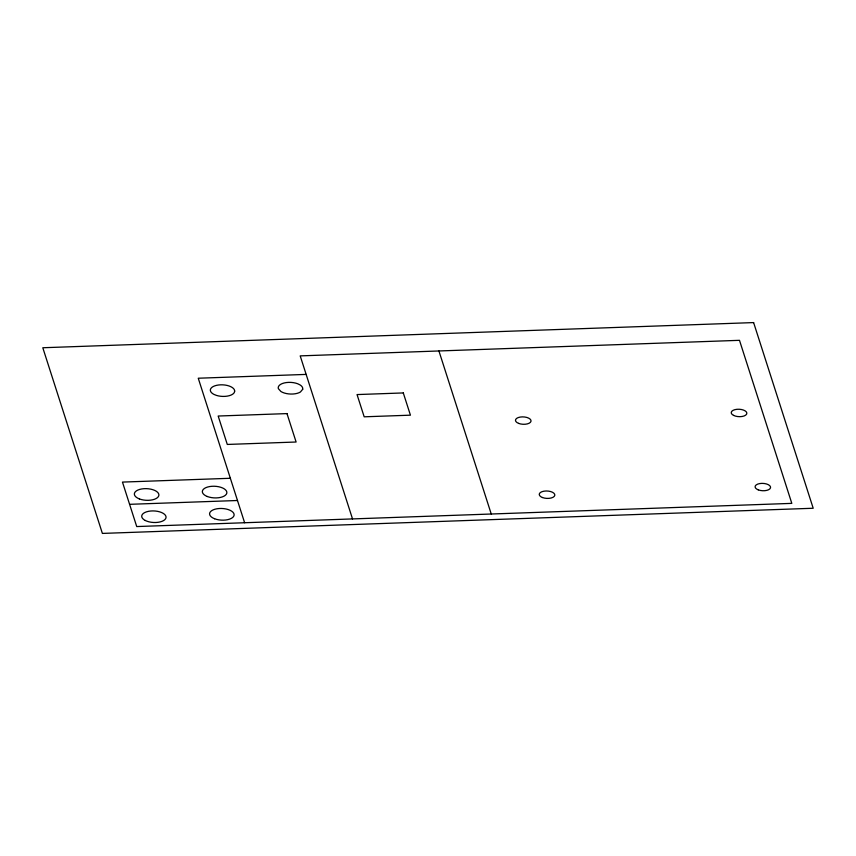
<?xml version="1.0" encoding="UTF-8"?>
<svg xmlns="http://www.w3.org/2000/svg" width="856" height="856" viewBox="0 0 856 856"><rect width="100%" height="100%" fill="white"/><g stroke="black" fill="none" stroke-linecap="round" stroke-linejoin="round"><path stroke-width="1.28" d="M306.138 374.404L198.25 378.224L244.623 522.738M230.35 478.279L122.462 482.089L136.725 526.558L791.811 503.371L739.488 340.324L300.199 355.882L352.522 518.918M129.598 504.323L237.487 500.503M438.925 350.971L491.248 514.017M234.694 391.074L234.287 392.562A12.187 5.778 2.8 0 1 216.429 395.397L213.904 394.381A12.187 5.778 2.8 0 1 216.429 385.371A12.187 5.778 2.8 0 1 234.287 389.566L234.694 391.074M302.692 389.309L300.392 392.027A12.294 5.832 2.8 0 1 280.907 391.502L278.35 388.635A12.294 5.832 2.8 0 1 284.106 382.985A12.294 5.832 2.8 0 1 297.738 383.777L300.06 384.922A12.294 5.832 2.8 0 1 302.692 389.309M753.612 322.584L42.8 347.75L102.388 533.416L813.2 508.25L753.612 322.584M403.294 392.936L357.048 394.573L364.185 416.808L410.431 415.171L403.294 392.936M286.985 413.598L218.173 416.027L227.289 444.446L296.112 442.017L286.985 413.598M758.245 489.857A7.758 3.681 2.8 0 0 770.528 487.76A7.758 3.681 2.8 0 0 759.7 483.576A7.758 3.681 2.8 0 0 758.245 489.857M542.426 497.518A7.8 3.702 2.8 0 0 554.784 495.399A7.8 3.702 2.8 0 0 543.892 491.194A7.8 3.702 2.8 0 0 542.426 497.518M207.334 496.512A12.294 5.832 2.8 0 0 226.797 493.174A12.294 5.832 2.8 0 0 209.645 486.561A12.294 5.832 2.8 0 0 207.334 496.512M145.274 520.48A12.187 5.778 2.8 0 0 165.647 518.661A12.187 5.778 2.8 0 0 150.731 511.011A12.187 5.778 2.8 0 0 145.274 520.48M214.589 518.747A12.294 5.832 2.8 0 0 234.062 515.408A12.294 5.832 2.8 0 0 216.9 508.785A12.294 5.832 2.8 0 0 214.589 518.747M139.368 498.92A12.294 5.832 2.8 0 0 158.831 495.581A12.294 5.832 2.8 0 0 141.679 488.958A12.294 5.832 2.8 0 0 139.368 498.92M733.538 415.374A7.8 3.702 2.8 0 0 746.582 414.186A7.8 3.702 2.8 0 0 737.005 409.296A7.8 3.702 2.8 0 0 733.538 415.374M518.64 423.399A7.8 3.702 2.8 0 0 530.998 421.291A7.8 3.702 2.8 0 0 520.106 417.086A7.8 3.702 2.8 0 0 518.64 423.399"/></g></svg>
